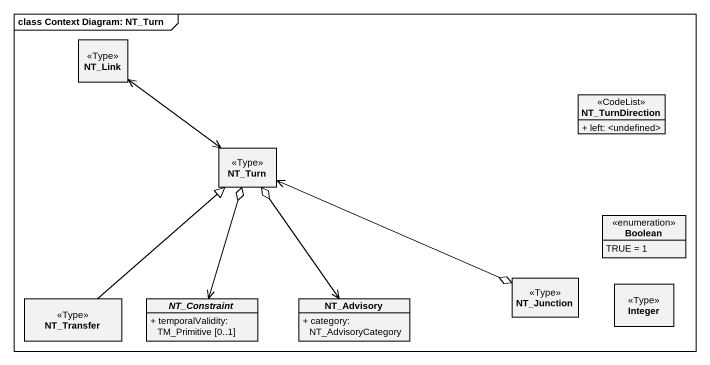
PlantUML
@startuml
mainframe class Context Diagram: NT_Turn
hide circle
hide empty members
skinparam classAttributeIconSize 0
class NT_Link <<Type>>
class NT_TurnDirection <<CodeList>> {
  + left: <undefined>
}
class NT_Turn <<Type>>
enum Boolean {
  TRUE = 1
}
class NT_Transfer <<Type>>
abstract class NT_Constraint {
  + temporalValidity: TM_Primitive [0..1]
}
class NT_Advisory {
  + category: NT_AdvisoryCategory
}
class NT_Junction <<Type>>
class Integer <<Type>>
NT_Turn <-up-> NT_Link
NT_Turn <-up-> NT_Link
NT_Turn o--> NT_Constraint
NT_Turn <-right-o NT_Junction
NT_Transfer -up-|> NT_Turn
NT_Advisory <-up-o NT_Turn
@enduml
